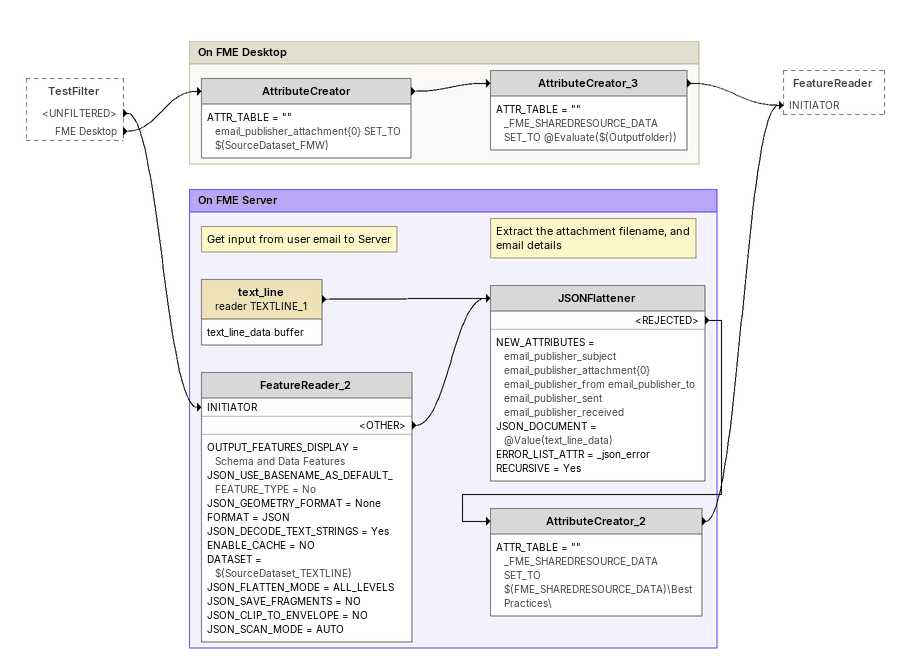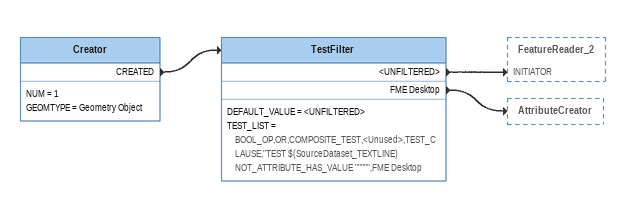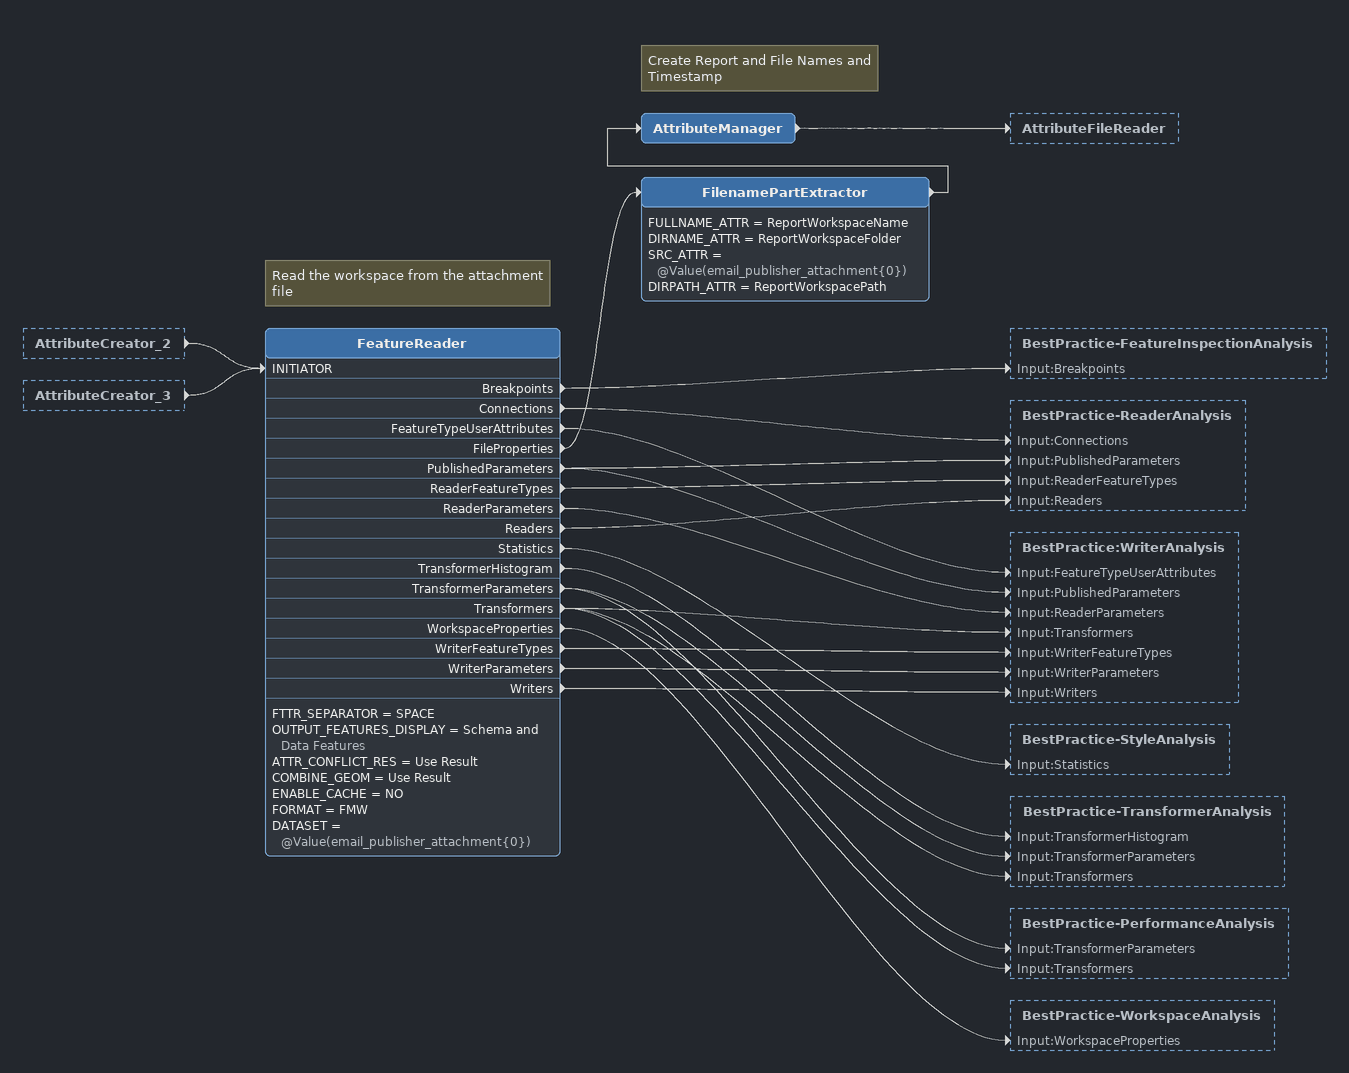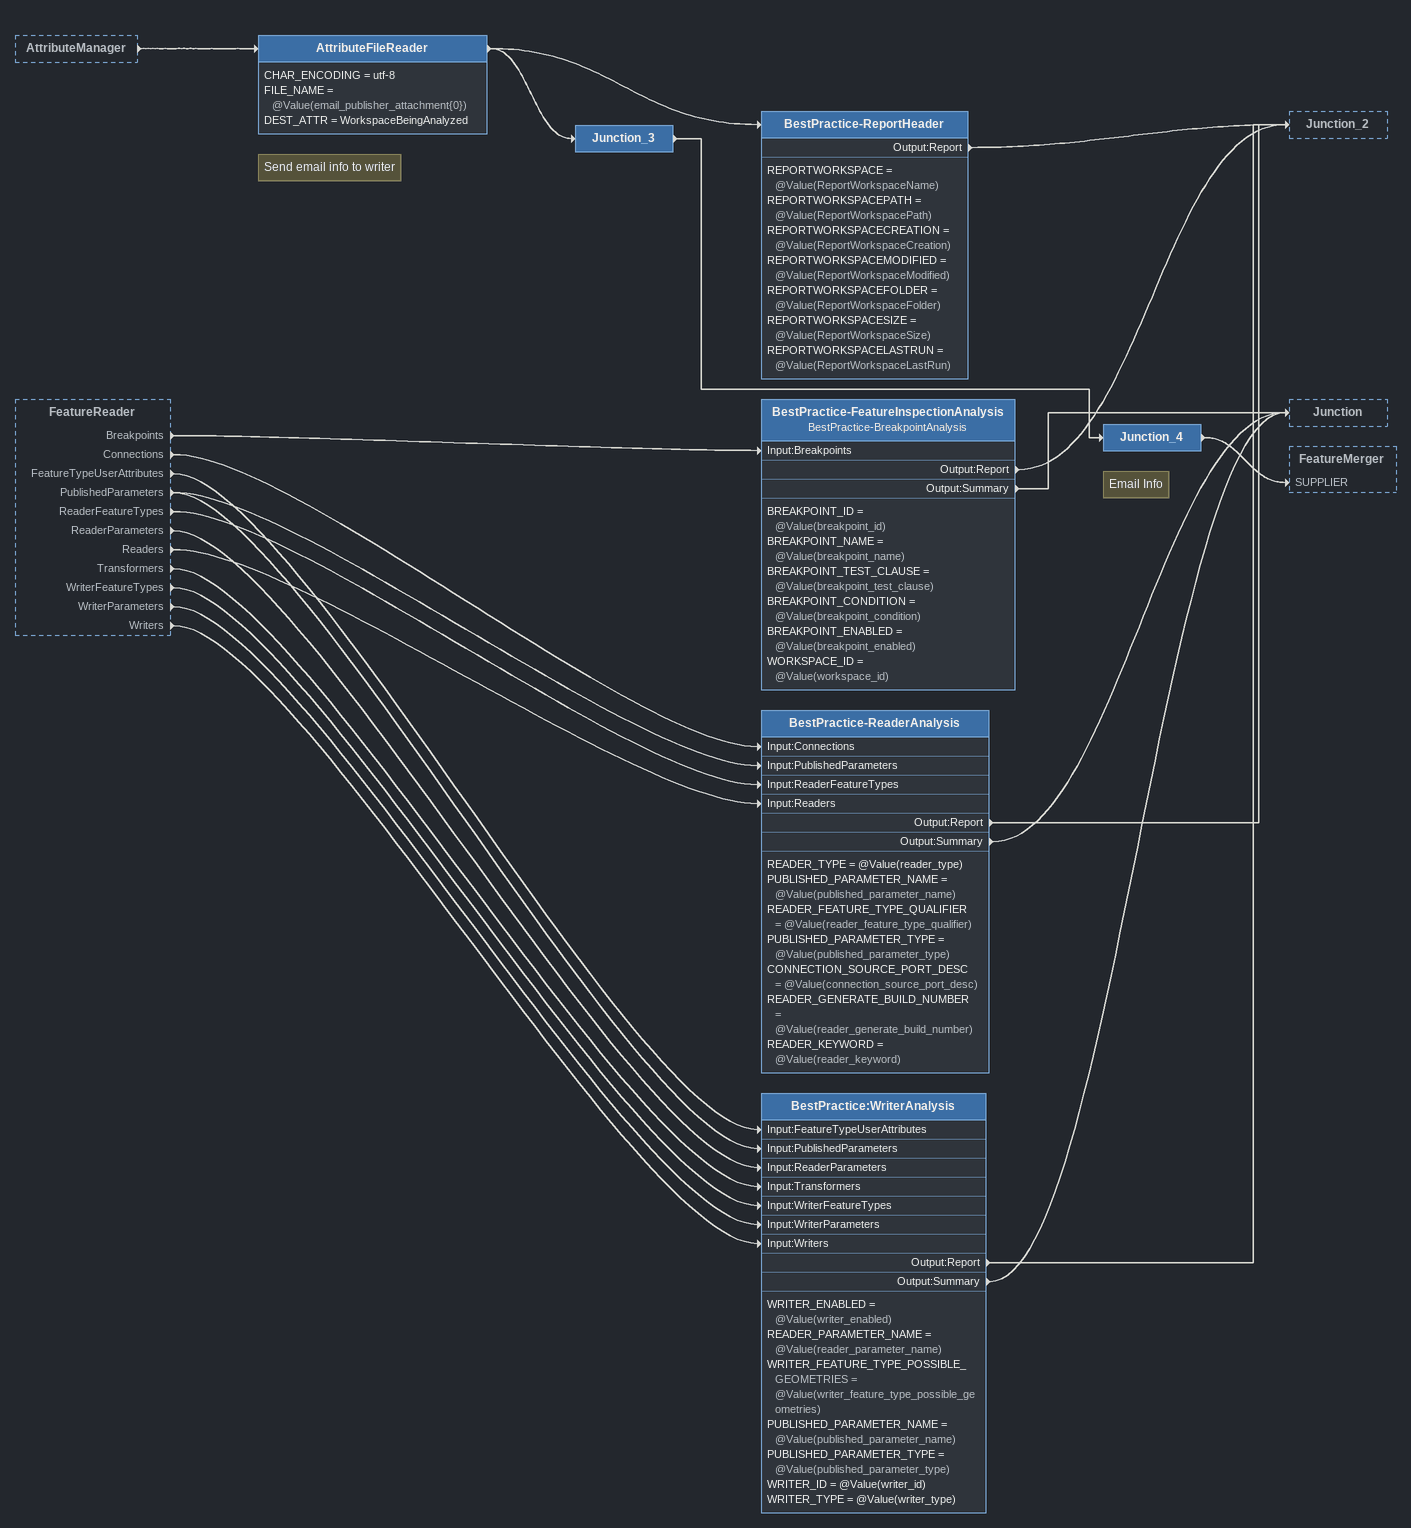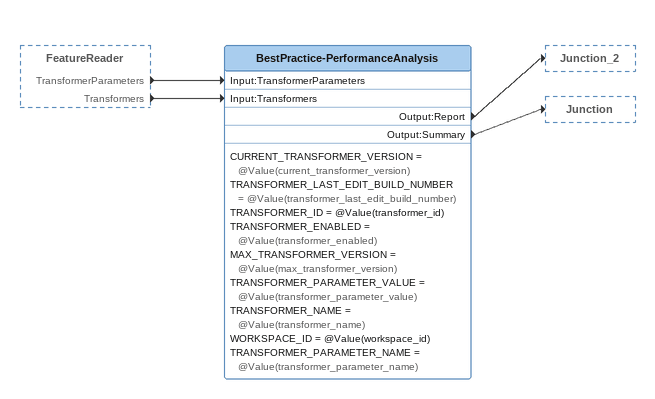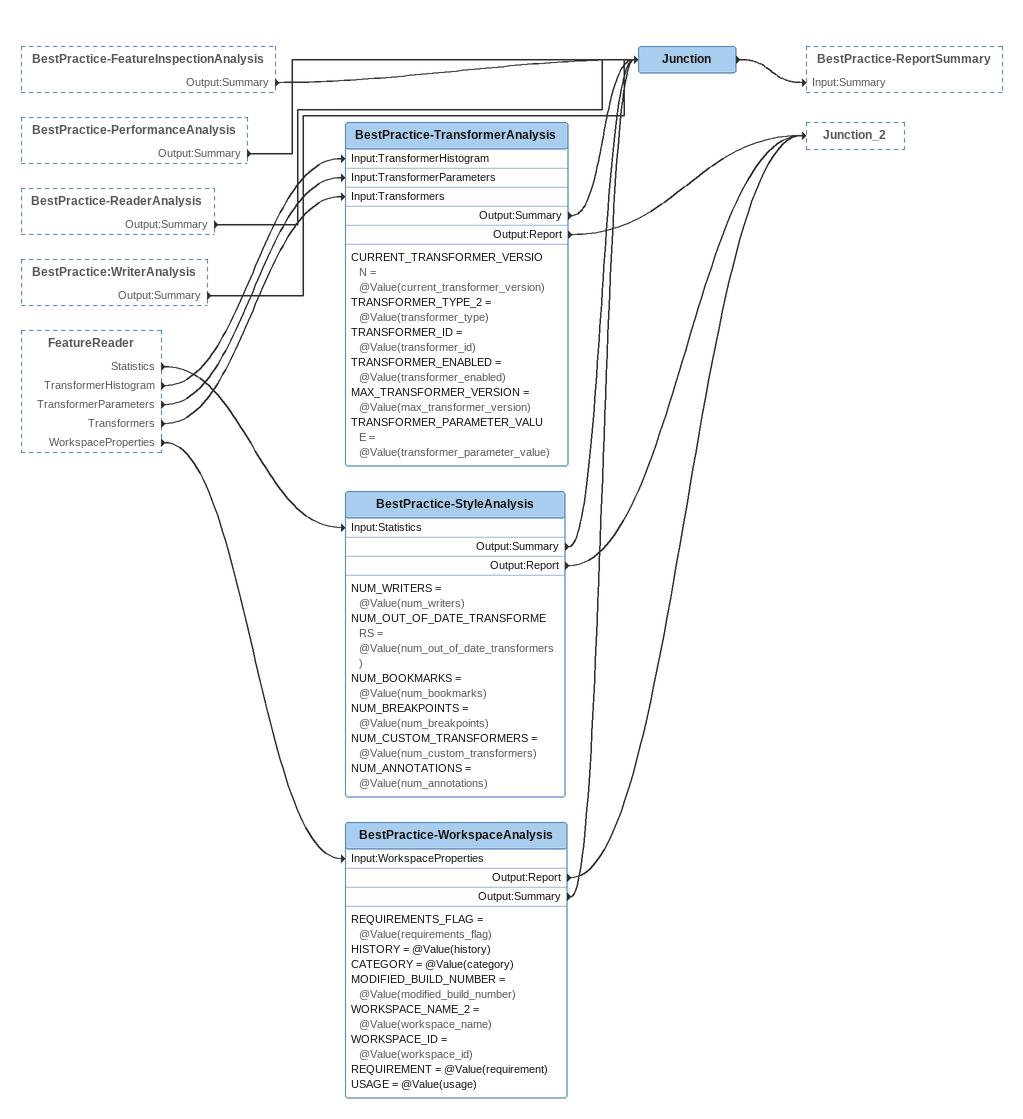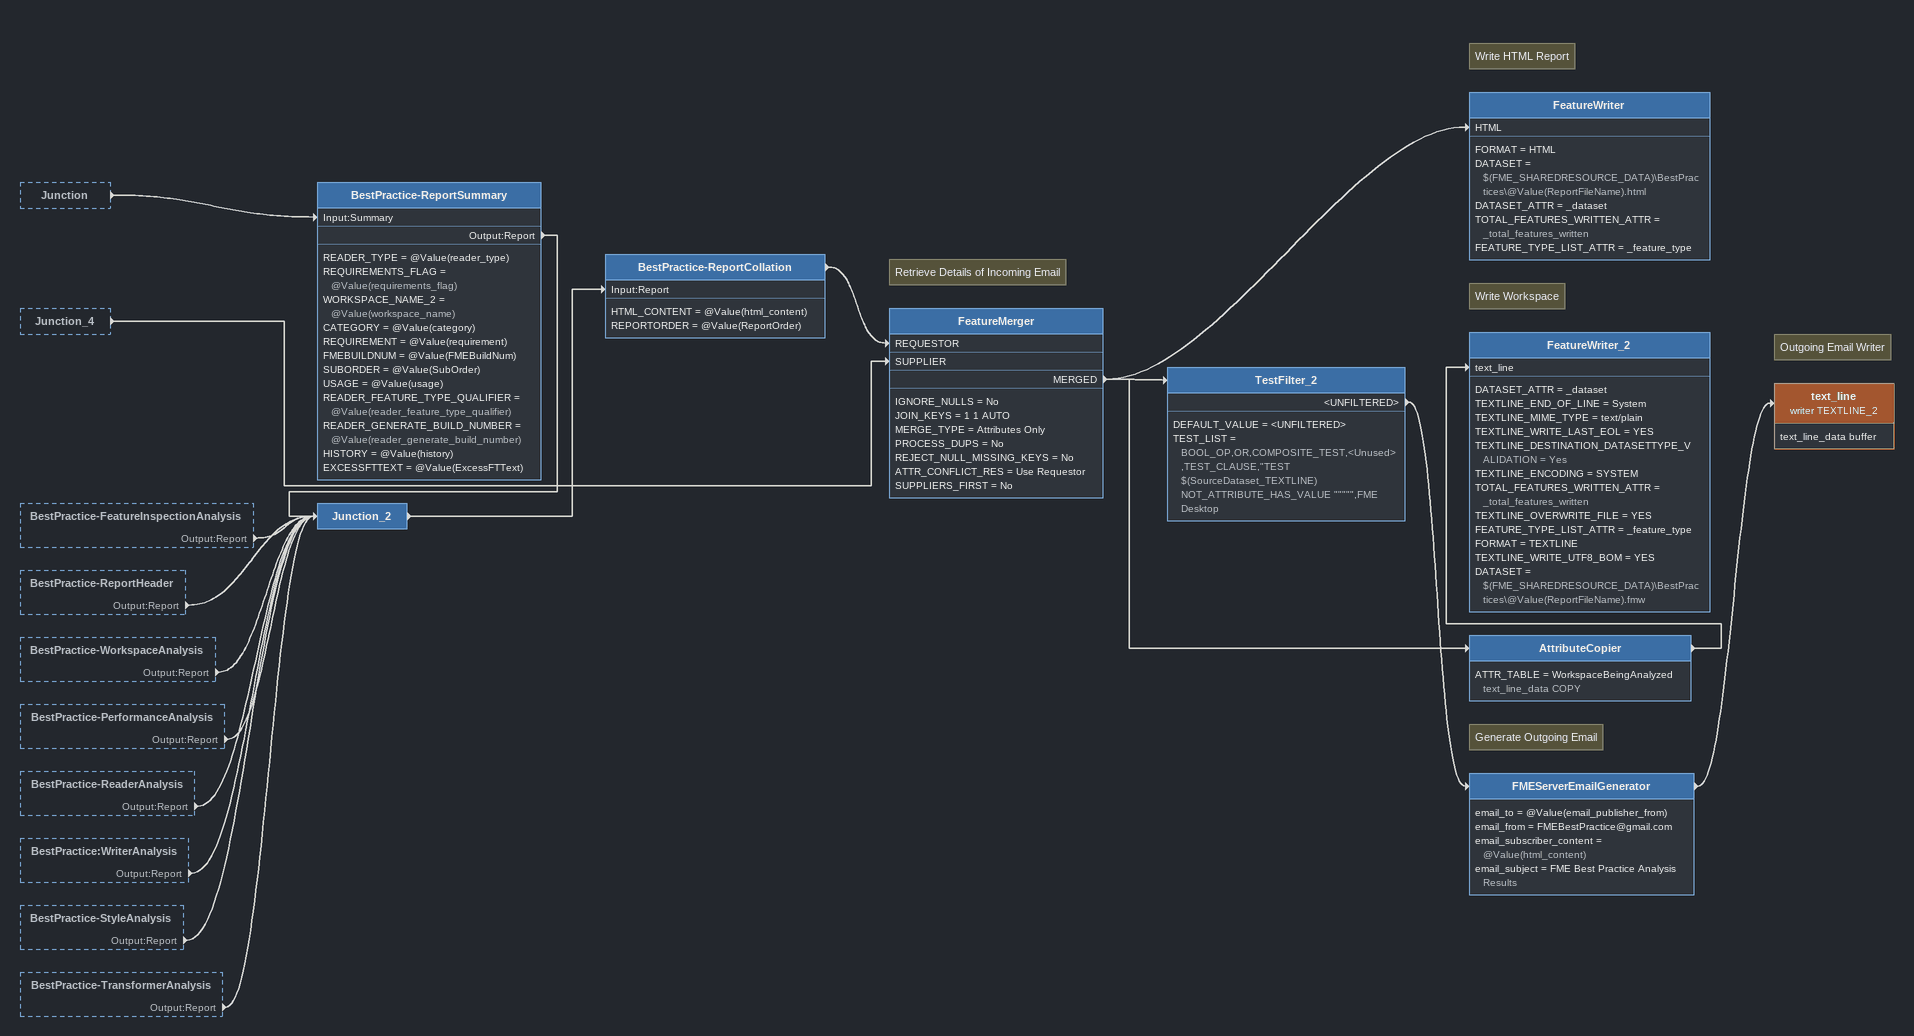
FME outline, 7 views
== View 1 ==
TestFilter [outside]
    <UNFILTERED> -> FeatureReader_2 [INITIATOR]
    FME Desktop -> AttributeCreator

Bookmark: On FME Desktop
AttributeCreator
    ATTR_TABLE = "" email_publisher_attachment{0} SET_TO $(SourceDataset_FMW)
    -> AttributeCreator_3
AttributeCreator_3
    ATTR_TABLE = "" _FME_SHAREDRESOURCE_DATA SET_TO @Evaluate($(Outputfolder))
    -> FeatureReader [INITIATOR]

Bookmark: On FME Server
FeatureReader_2
    OUTPUT_FEATURES_DISPLAY = Schema and Data Features
    JSON_USE_BASENAME_AS_DEFAULT_FEATURE_TYPE = No
    JSON_GEOMETRY_FORMAT = None
    FORMAT = JSON
    JSON_DECODE_TEXT_STRINGS = Yes
    ENABLE_CACHE = NO
    DATASET = $(SourceDataset_TEXTLINE)
    JSON_FLATTEN_MODE = ALL_LEVELS
    JSON_SAVE_FRAGMENTS = NO
    JSON_CLIP_TO_ENVELOPE = NO
    JSON_SCAN_MODE = AUTO
    <OTHER> -> JSONFlattener
Note: Get input from user email to Server
text_line (reader TEXTLINE_1)
    attributes: text_line_data buffer
    -> JSONFlattener
Note: Extract the attachment filename, and email details
JSONFlattener
    NEW_ATTRIBUTES = email_publisher_subject email_publisher_attachment{0} email_publisher_from email_publisher_to email_publisher_sent email_publisher_received
    JSON_DOCUMENT = @Value(text_line_data)
    ERROR_LIST_ATTR = _json_error
    RECURSIVE = Yes
    <REJECTED> -> AttributeCreator_2
AttributeCreator_2
    ATTR_TABLE = "" _FME_SHAREDRESOURCE_DATA SET_TO $(FME_SHAREDRESOURCE_DATA)\BestPractices\
    -> FeatureReader [INITIATOR]

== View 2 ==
Creator
    NUM = 1
    GEOMTYPE = Geometry Object
    CREATED -> TestFilter
TestFilter
    DEFAULT_VALUE = <UNFILTERED>
    TEST_LIST = BOOL_OP,OR,COMPOSITE_TEST,<Unused>,TEST_CLAUSE,"TEST $(SourceDataset_TEXTLINE) NOT_ATTRIBUTE_HAS_VALUE """"",FME Desktop
    <UNFILTERED> -> FeatureReader_2 [INITIATOR]
    FME Desktop -> AttributeCreator

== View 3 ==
AttributeCreator_2 [outside]
    -> FeatureReader [INITIATOR]
AttributeCreator_3 [outside]
    -> FeatureReader [INITIATOR]
Note: Read the workspace from the attachment file
FeatureReader
    FTTR_SEPARATOR = SPACE
    OUTPUT_FEATURES_DISPLAY = Schema and Data Features
    ATTR_CONFLICT_RES = Use Result
    COMBINE_GEOM = Use Result
    ENABLE_CACHE = NO
    FORMAT = FMW
    DATASET = @Value(email_publisher_attachment{0})
    Breakpoints -> BestPractice-FeatureInspectionAnalysis [Input:Breakpoints]
    Connections -> BestPractice-ReaderAnalysis [Input:Connections]
    FeatureTypeUserAttributes -> BestPractice:WriterAnalysis [Input:FeatureTypeUserAttributes]
    FileProperties -> FilenamePartExtractor
    PublishedParameters -> BestPractice-ReaderAnalysis [Input:PublishedParameters]
    PublishedParameters -> BestPractice:WriterAnalysis [Input:PublishedParameters]
    ReaderFeatureTypes -> BestPractice-ReaderAnalysis [Input:ReaderFeatureTypes]
    ReaderParameters -> BestPractice:WriterAnalysis [Input:ReaderParameters]
    Readers -> BestPractice-ReaderAnalysis [Input:Readers]
    Statistics -> BestPractice-StyleAnalysis [Input:Statistics]
    TransformerHistogram -> BestPractice-TransformerAnalysis [Input:TransformerHistogram]
    TransformerParameters -> BestPractice-TransformerAnalysis [Input:TransformerParameters]
    TransformerParameters -> BestPractice-PerformanceAnalysis [Input:TransformerParameters]
    Transformers -> BestPractice-TransformerAnalysis [Input:Transformers]
    Transformers -> BestPractice-PerformanceAnalysis [Input:Transformers]
    Transformers -> BestPractice:WriterAnalysis [Input:Transformers]
    WorkspaceProperties -> BestPractice-WorkspaceAnalysis [Input:WorkspaceProperties]
    WriterFeatureTypes -> BestPractice:WriterAnalysis [Input:WriterFeatureTypes]
    WriterParameters -> BestPractice:WriterAnalysis [Input:WriterParameters]
    Writers -> BestPractice:WriterAnalysis [Input:Writers]
FilenamePartExtractor
    FULLNAME_ATTR = ReportWorkspaceName
    DIRNAME_ATTR = ReportWorkspaceFolder
    SRC_ATTR = @Value(email_publisher_attachment{0})
    DIRPATH_ATTR = ReportWorkspacePath
    -> AttributeManager
Note: Create Report and File Names and Timestamp
AttributeManager
    -> AttributeFileReader

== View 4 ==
AttributeManager [outside]
    -> AttributeFileReader
FeatureReader [outside]
    Breakpoints -> BestPractice-FeatureInspectionAnalysis [Input:Breakpoints]
    Connections -> BestPractice-ReaderAnalysis [Input:Connections]
    FeatureTypeUserAttributes -> BestPractice:WriterAnalysis [Input:FeatureTypeUserAttributes]
    PublishedParameters -> BestPractice-ReaderAnalysis [Input:PublishedParameters]
    PublishedParameters -> BestPractice:WriterAnalysis [Input:PublishedParameters]
    ReaderFeatureTypes -> BestPractice-ReaderAnalysis [Input:ReaderFeatureTypes]
    ReaderParameters -> BestPractice:WriterAnalysis [Input:ReaderParameters]
    Readers -> BestPractice-ReaderAnalysis [Input:Readers]
    Transformers -> BestPractice:WriterAnalysis [Input:Transformers]
    WriterFeatureTypes -> BestPractice:WriterAnalysis [Input:WriterFeatureTypes]
    WriterParameters -> BestPractice:WriterAnalysis [Input:WriterParameters]
    Writers -> BestPractice:WriterAnalysis [Input:Writers]
AttributeFileReader
    CHAR_ENCODING = utf-8
    FILE_NAME = @Value(email_publisher_attachment{0})
    DEST_ATTR = WorkspaceBeingAnalyzed
    -> BestPractice-ReportHeader
    -> Junction_3
BestPractice-ReportHeader
    REPORTWORKSPACE = @Value(ReportWorkspaceName)
    REPORTWORKSPACEPATH = @Value(ReportWorkspacePath)
    REPORTWORKSPACECREATION = @Value(ReportWorkspaceCreation)
    REPORTWORKSPACEMODIFIED = @Value(ReportWorkspaceModified)
    REPORTWORKSPACEFOLDER = @Value(ReportWorkspaceFolder)
    REPORTWORKSPACESIZE = @Value(ReportWorkspaceSize)
    REPORTWORKSPACELASTRUN = @Value(ReportWorkspaceLastRun)
    Output:Report -> Junction_2
Note: Send email info to writer
Junction_3
    -> Junction_4
Note: Email Info
Junction_4
    -> FeatureMerger [SUPPLIER]
BestPractice-FeatureInspectionAnalysis: BestPractice-BreakpointAnalysis
    BREAKPOINT_ID = @Value(breakpoint_id)
    BREAKPOINT_NAME = @Value(breakpoint_name)
    BREAKPOINT_TEST_CLAUSE = @Value(breakpoint_test_clause)
    BREAKPOINT_CONDITION = @Value(breakpoint_condition)
    BREAKPOINT_ENABLED = @Value(breakpoint_enabled)
    WORKSPACE_ID = @Value(workspace_id)
    Output:Report -> Junction_2
    Output:Summary -> Junction
BestPractice-ReaderAnalysis
    READER_TYPE = @Value(reader_type)
    PUBLISHED_PARAMETER_NAME = @Value(published_parameter_name)
    READER_FEATURE_TYPE_QUALIFIER = @Value(reader_feature_type_qualifier)
    PUBLISHED_PARAMETER_TYPE = @Value(published_parameter_type)
    CONNECTION_SOURCE_PORT_DESC = @Value(connection_source_port_desc)
    READER_GENERATE_BUILD_NUMBER = @Value(reader_generate_build_number)
    READER_KEYWORD = @Value(reader_keyword)
    Output:Report -> Junction_2
    Output:Summary -> Junction
BestPractice:WriterAnalysis
    WRITER_ENABLED = @Value(writer_enabled)
    READER_PARAMETER_NAME = @Value(reader_parameter_name)
    WRITER_FEATURE_TYPE_POSSIBLE_GEOMETRIES = @Value(writer_feature_type_possible_geometries)
    PUBLISHED_PARAMETER_NAME = @Value(published_parameter_name)
    PUBLISHED_PARAMETER_TYPE = @Value(published_parameter_type)
    WRITER_ID = @Value(writer_id)
    WRITER_TYPE = @Value(writer_type)
    Output:Report -> Junction_2
    Output:Summary -> Junction

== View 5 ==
FeatureReader [outside]
    TransformerParameters -> BestPractice-PerformanceAnalysis [Input:TransformerParameters]
    Transformers -> BestPractice-PerformanceAnalysis [Input:Transformers]
BestPractice-PerformanceAnalysis
    CURRENT_TRANSFORMER_VERSION = @Value(current_transformer_version)
    TRANSFORMER_LAST_EDIT_BUILD_NUMBER = @Value(transformer_last_edit_build_number)
    TRANSFORMER_ID = @Value(transformer_id)
    TRANSFORMER_ENABLED = @Value(transformer_enabled)
    MAX_TRANSFORMER_VERSION = @Value(max_transformer_version)
    TRANSFORMER_PARAMETER_VALUE = @Value(transformer_parameter_value)
    TRANSFORMER_NAME = @Value(transformer_name)
    WORKSPACE_ID = @Value(workspace_id)
    TRANSFORMER_PARAMETER_NAME = @Value(transformer_parameter_name)
    Output:Report -> Junction_2
    Output:Summary -> Junction

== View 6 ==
BestPractice-FeatureInspectionAnalysis [outside]
    Output:Summary -> Junction
BestPractice-PerformanceAnalysis [outside]
    Output:Summary -> Junction
BestPractice-ReaderAnalysis [outside]
    Output:Summary -> Junction
BestPractice:WriterAnalysis [outside]
    Output:Summary -> Junction
FeatureReader [outside]
    Statistics -> BestPractice-StyleAnalysis [Input:Statistics]
    TransformerHistogram -> BestPractice-TransformerAnalysis [Input:TransformerHistogram]
    TransformerParameters -> BestPractice-TransformerAnalysis [Input:TransformerParameters]
    Transformers -> BestPractice-TransformerAnalysis [Input:Transformers]
    WorkspaceProperties -> BestPractice-WorkspaceAnalysis [Input:WorkspaceProperties]
BestPractice-TransformerAnalysis
    CURRENT_TRANSFORMER_VERSION = @Value(current_transformer_version)
    TRANSFORMER_TYPE_2 = @Value(transformer_type)
    TRANSFORMER_ID = @Value(transformer_id)
    TRANSFORMER_ENABLED = @Value(transformer_enabled)
    MAX_TRANSFORMER_VERSION = @Value(max_transformer_version)
    TRANSFORMER_PARAMETER_VALUE = @Value(transformer_parameter_value)
    Output:Summary -> Junction
    Output:Report -> Junction_2
BestPractice-StyleAnalysis
    NUM_WRITERS = @Value(num_writers)
    NUM_OUT_OF_DATE_TRANSFORMERS = @Value(num_out_of_date_transformers)
    NUM_BOOKMARKS = @Value(num_bookmarks)
    NUM_BREAKPOINTS = @Value(num_breakpoints)
    NUM_CUSTOM_TRANSFORMERS = @Value(num_custom_transformers)
    NUM_ANNOTATIONS = @Value(num_annotations)
    Output:Summary -> Junction
    Output:Report -> Junction_2
BestPractice-WorkspaceAnalysis
    REQUIREMENTS_FLAG = @Value(requirements_flag)
    HISTORY = @Value(history)
    CATEGORY = @Value(category)
    MODIFIED_BUILD_NUMBER = @Value(modified_build_number)
    WORKSPACE_NAME_2 = @Value(workspace_name)
    WORKSPACE_ID = @Value(workspace_id)
    REQUIREMENT = @Value(requirement)
    USAGE = @Value(usage)
    Output:Report -> Junction_2
    Output:Summary -> Junction
Junction
    -> BestPractice-ReportSummary [Input:Summary]

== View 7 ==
Junction [outside]
    -> BestPractice-ReportSummary [Input:Summary]
Junction_4 [outside]
    -> FeatureMerger [SUPPLIER]
BestPractice-FeatureInspectionAnalysis [outside]
    Output:Report -> Junction_2
BestPractice-ReportHeader [outside]
    Output:Report -> Junction_2
BestPractice-WorkspaceAnalysis [outside]
    Output:Report -> Junction_2
BestPractice-PerformanceAnalysis [outside]
    Output:Report -> Junction_2
BestPractice-ReaderAnalysis [outside]
    Output:Report -> Junction_2
BestPractice:WriterAnalysis [outside]
    Output:Report -> Junction_2
BestPractice-StyleAnalysis [outside]
    Output:Report -> Junction_2
BestPractice-TransformerAnalysis [outside]
    Output:Report -> Junction_2
BestPractice-ReportSummary
    READER_TYPE = @Value(reader_type)
    REQUIREMENTS_FLAG = @Value(requirements_flag)
    WORKSPACE_NAME_2 = @Value(workspace_name)
    CATEGORY = @Value(category)
    REQUIREMENT = @Value(requirement)
    FMEBUILDNUM = @Value(FMEBuildNum)
    SUBORDER = @Value(SubOrder)
    USAGE = @Value(usage)
    READER_FEATURE_TYPE_QUALIFIER = @Value(reader_feature_type_qualifier)
    READER_GENERATE_BUILD_NUMBER = @Value(reader_generate_build_number)
    HISTORY = @Value(history)
    EXCESSFTTEXT = @Value(ExcessFTText)
    Output:Report -> Junction_2
Junction_2
    -> BestPractice-ReportCollation [Input:Report]
BestPractice-ReportCollation
    HTML_CONTENT = @Value(html_content)
    REPORTORDER = @Value(ReportOrder)
    -> FeatureMerger [REQUESTOR]
Note: Retrieve Details of Incoming Email
FeatureMerger
    IGNORE_NULLS = No
    JOIN_KEYS = 1 1 AUTO
    MERGE_TYPE = Attributes Only
    PROCESS_DUPS = No
    REJECT_NULL_MISSING_KEYS = No
    ATTR_CONFLICT_RES = Use Requestor
    SUPPLIERS_FIRST = No
    MERGED -> TestFilter_2
    MERGED -> FeatureWriter [HTML]
    MERGED -> AttributeCopier
Note: Write HTML Report
FeatureWriter
    FORMAT = HTML
    DATASET = $(FME_SHAREDRESOURCE_DATA)\BestPractices\@Value(ReportFileName).html
    DATASET_ATTR = _dataset
    TOTAL_FEATURES_WRITTEN_ATTR = _total_features_written
    FEATURE_TYPE_LIST_ATTR = _feature_type
AttributeCopier
    ATTR_TABLE = WorkspaceBeingAnalyzed text_line_data COPY
    -> FeatureWriter_2 [text_line]
Note: Write Workspace
FeatureWriter_2
    DATASET_ATTR = _dataset
    TEXTLINE_END_OF_LINE = System
    TEXTLINE_MIME_TYPE = text/plain
    TEXTLINE_WRITE_LAST_EOL = YES
    TEXTLINE_DESTINATION_DATASETTYPE_VALIDATION = Yes
    TEXTLINE_ENCODING = SYSTEM
    TOTAL_FEATURES_WRITTEN_ATTR = _total_features_written
    TEXTLINE_OVERWRITE_FILE = YES
    FEATURE_TYPE_LIST_ATTR = _feature_type
    FORMAT = TEXTLINE
    TEXTLINE_WRITE_UTF8_BOM = YES
    DATASET = $(FME_SHAREDRESOURCE_DATA)\BestPractices\@Value(ReportFileName).fmw
TestFilter_2
    DEFAULT_VALUE = <UNFILTERED>
    TEST_LIST = BOOL_OP,OR,COMPOSITE_TEST,<Unused>,TEST_CLAUSE,"TEST $(SourceDataset_TEXTLINE) NOT_ATTRIBUTE_HAS_VALUE """"",FME Desktop
    <UNFILTERED> -> FMEServerEmailGenerator
Note: Generate Outgoing Email
FMEServerEmailGenerator
    email_to = @Value(email_publisher_from)
    email_from = FMEBestPractice@gmail.com
    email_subscriber_content = @Value(html_content)
    email_subject = FME Best Practice Analysis Results
    -> text_line (writer TEXTLINE_2)
Note: Outgoing Email Writer
text_line (writer TEXTLINE_2)
    attributes: text_line_data buffer
